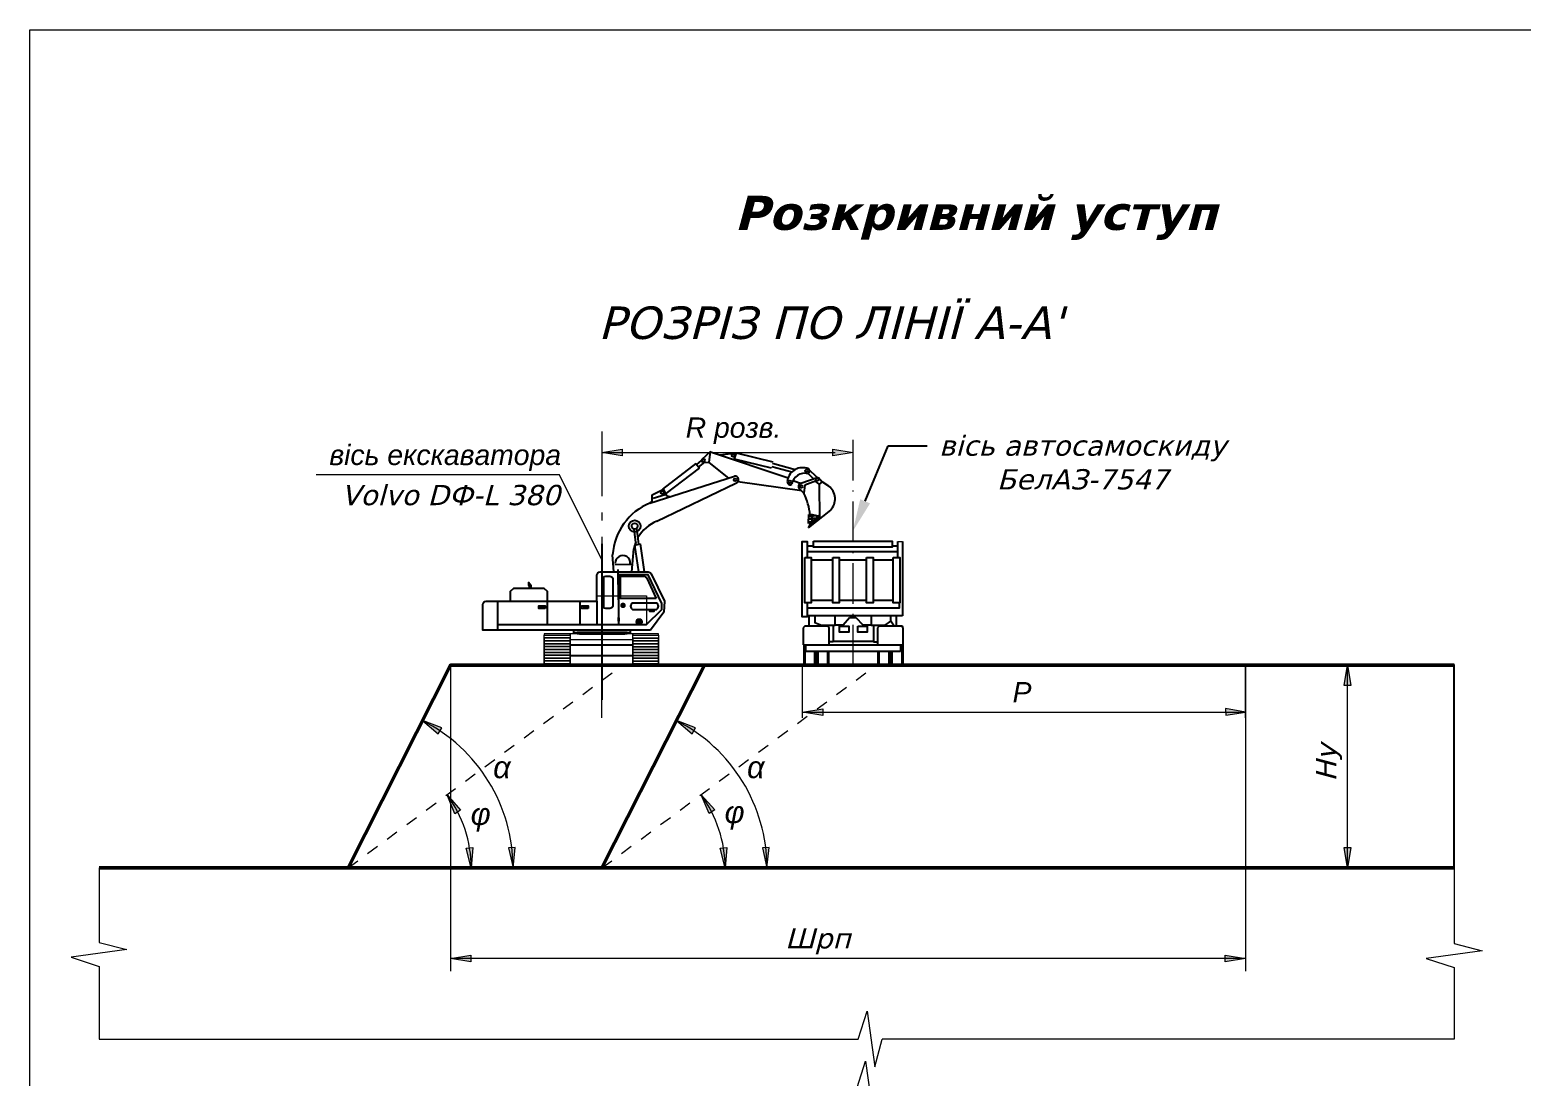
# Model space of a CAD drawing. Header units: millimetres. Extents: x -1138 to 1768, y 100 to 1081.
# Drawn here: x 1356.4 to 1540.5, y 951.6 to 1080.8 of the extents above; entities that cross this region are included whole.
import ezdxf
from ezdxf import colors
from ezdxf.entities.mleader import LeaderData, LeaderLine
from ezdxf.math import Vec2, Vec3

# ---------------------------------------------------------------- set-up
doc = ezdxf.new("R2010")
doc.units = ezdxf.units.MM
for name, pattern in [('AHIDDEN2', [3, 1.5, -1.5]), ('CENTER', [7.5, 5, -1.25, 0, -1.25]), ('DotDashedLine', [13, 8, -2, 1, -2]), ('JIS_02_2.0', [3, 2, -1])]:
    doc.linetypes.add(name, pattern=pattern)
for name, color, linetype in [('НАДЗЕМКА', 7, 'Continuous'), ('ТРАНСПОРТ', 7, 'Continuous'), ('Уступ', 7, 'Continuous')]:
    doc.layers.add(name, color=color, linetype=linetype)
doc.layers.add('По умолчанию', color=7, linetype='Continuous', lineweight=0)
doc.styles.add('Arial_204I', font='ariali.ttf')
doc.styles.add('стиль1', font='verdanai.ttf', dxfattribs={"height": 2.5})

msp = doc.modelspace()

# ---------------------------------------------------------------- hatches: boundary and pattern name
for points in [[(1419.441, 1009.719), (1419.991, 1009.719), (1419.991, 1009.415), (1419.441, 1009.415)], [(1424.765, 1009.719), (1425.315, 1009.719), (1425.315, 1009.415), (1424.765, 1009.415)]]:
    msp.add_hatch(color=256).paths.add_polyline_path(points)
h = msp.add_hatch(color=256)
edge = h.paths.add_edge_path()
edge.add_arc((1429.601, 1009.79), 0.339, 0, 360)
h = msp.add_hatch(color=256)
edge = h.paths.add_edge_path()
edge.add_arc((1431.601, 1007.759), 0.339, 0, 360)
at = {"lineweight": 20}
h = msp.add_hatch(color=256, dxfattribs=at)
h.dxf.hatch_style = 1
h.paths.add_polyline_path([(1518.591, 999.903), (1519.008, 1002.403), (1519.424, 999.903)])
h = msp.add_hatch(color=256, dxfattribs=at)
h.dxf.hatch_style = 1
h.paths.add_polyline_path([(1406.806, 993.953), (1407.227, 994.672), (1404.859, 995.575)])
h = msp.add_hatch(color=256, dxfattribs=at)
h.dxf.hatch_style = 1
h.paths.add_polyline_path([(1438.134, 993.953), (1438.554, 994.672), (1436.186, 995.575)])
h = msp.add_hatch(color=256, dxfattribs=at)
h.dxf.hatch_style = 1
h.paths.add_polyline_path([(1407.897, 986.436), (1409.559, 984.522), (1408.848, 984.087)])
h = msp.add_hatch(color=256, dxfattribs=at)
h.dxf.hatch_style = 1
h.paths.add_polyline_path([(1439.225, 986.436), (1440.924, 984.556), (1440.223, 984.106)])
h = msp.add_hatch(color=256, dxfattribs=at)
h.dxf.hatch_style = 1
h.paths.add_polyline_path([(1410.873, 977.403), (1410.252, 979.86), (1411.083, 979.929)])
h = msp.add_hatch(color=256, dxfattribs=at)
h.dxf.hatch_style = 1
h.paths.add_polyline_path([(1416.036, 977.403), (1416.298, 979.924), (1415.467, 979.873)])
h = msp.add_hatch(color=256, dxfattribs=at)
h.dxf.hatch_style = 1
h.paths.add_polyline_path([(1442.2, 977.403), (1441.58, 979.86), (1442.41, 979.929)])
h = msp.add_hatch(color=256, dxfattribs=at)
h.dxf.hatch_style = 1
h.paths.add_polyline_path([(1447.363, 977.403), (1447.626, 979.924), (1446.794, 979.873)])
h = msp.add_hatch(color=256, dxfattribs=at)
h.dxf.hatch_style = 1
h.paths.add_polyline_path([(1519.008, 977.403), (1518.591, 979.903), (1519.424, 979.903)])
at = {"layer": 'НАДЗЕМКА', "lineweight": 20}
h = msp.add_hatch(color=256, dxfattribs=at)
h.dxf.hatch_style = 1
h.paths.add_polyline_path([(1427.004, 1028.641), (1429.512, 1029.056), (1429.512, 1028.223)])
h = msp.add_hatch(color=256, dxfattribs=at)
h.dxf.hatch_style = 1
h.paths.add_polyline_path([(1455.509, 1028.223), (1455.509, 1029.056), (1458.009, 1028.639)])
h = msp.add_hatch(color=256, dxfattribs=at)
h.dxf.hatch_style = 1
h.paths.add_polyline_path([(1451.755, 996.631), (1454.263, 997.046), (1454.263, 996.213)])
h = msp.add_hatch(color=256, dxfattribs=at)
h.dxf.hatch_style = 1
h.paths.add_polyline_path([(1408.309, 966.224), (1410.817, 966.64), (1410.817, 965.806)])
h = msp.add_hatch(color=256, dxfattribs=at)
h.dxf.hatch_style = 1
h.paths.add_polyline_path([(1503.912, 965.808), (1503.912, 966.641), (1506.412, 966.224)])
at = {"layer": 'По умолчанию', "lineweight": 0}
h = msp.add_hatch(color=0, dxfattribs=at)
h.paths.add_polyline_path([(1503.956, 996.635), (1503.968, 996.262), (1506.404, 996.632)])
h.paths.add_polyline_path([(1506.404, 996.632), (1503.943, 997.071), (1503.956, 996.635)])

# ---------------------------------------------------------------- linework, layer by layer
for p, q in [((1438.698, 1027.186), (1439.296, 1027.66)), ((1440.385, 1028.776), (1439.313, 1027.791)), ((1440.244, 1027.434), (1440.385, 1028.776)), ((1440.381, 1028.715), (1449.985, 1025.54)), ((1441.599, 1028.35), (1443.566, 1028.599)), ((1443.566, 1028.599), (1443.271, 1027.759)), ((1443.316, 1027.888), (1447.894, 1026.756)), ((1443.566, 1028.599), (1448.108, 1027.48)), ((1432.926, 1022.41), (1443.363, 1025.717)), ((1434.511, 1024.143), (1438.612, 1027.307)), ((1434.945, 1023.608), (1439.023, 1026.717)), ((1438.607, 1027.314), (1439.023, 1026.717)), ((1438.935, 1026.845), (1439.695, 1027.459)), ((1439.557, 1027.465), (1440.244, 1027.434)), ((1442.677, 1025.5), (1440.244, 1027.434)), ((1447.949, 1026.942), (1450.445, 1026.264)), ((1448.067, 1027.34), (1450.848, 1026.555)), ((1453.104, 1025.404), (1452.443, 1026.045)), ((1453.569, 1025.57), (1452.506, 1026.602)), ((1433.207, 1023.414), (1434.602, 1024.122)), ((1433.789, 1020.17), (1443.529, 1024.867)), ((1435.049, 1023.278), (1434.602, 1024.122)), ((1451.65, 1023.908), (1443.776, 1025.024)), ((1450.585, 1025.202), (1451.597, 1024.847)), ((1451.929, 1023.649), (1451.395, 1024.153)), ((1451.553, 1024.852), (1453.68, 1025.61)), ((1452.054, 1024.641), (1451.929, 1023.649)), ((1453.363, 1025.124), (1452.054, 1024.641)), ((1453.805, 1024.747), (1453.363, 1025.124)), ((1453.68, 1025.61), (1454.17, 1025.035)), ((1454.17, 1025.035), (1453.805, 1024.747)), ((1453.805, 1024.747), (1453.829, 1020.452)), ((1454.98, 1024.497), (1454.17, 1025.035)), ((1432.926, 1022.41), (1433.18, 1022.629)), ((1433.18, 1022.629), (1433.207, 1023.414)), ((1433.336, 1023.022), (1434.803, 1023.478)), ((1435.362, 1023.182), (1435.049, 1023.278)), ((1455.198, 1021.542), (1452.461, 1019.361)), ((1452.469, 1019.895), (1452.547, 1020.993)), ((1453.705, 1020.589), (1452.469, 1019.895)), ((1453.705, 1020.589), (1452.508, 1020.444)), ((1453.692, 1020.836), (1452.531, 1020.768)), ((1452.547, 1020.993), (1452.923, 1021.008)), ((1452.923, 1021.008), (1453.692, 1020.836)), ((1452.939, 1019.88), (1453.547, 1020.357)), ((1453.012, 1020.2), (1453.172, 1020.062)), ((1453.547, 1020.357), (1453.757, 1020.394)), ((1453.692, 1020.836), (1453.705, 1020.589)), ((1431.231, 1017.268), (1430.969, 1019.211)), ((1431.561, 1017.334), (1431.295, 1019.305)), ((1452.772, 1020.026), (1452.461, 1019.361)), ((1452.793, 1019.626), (1452.939, 1019.88)), ((1427.004, 1017.376), (1427.004, 998.127)), ((1430.685, 1013.923), (1430.946, 1016.767)), ((1431.061, 1017.235), (1431.741, 1017.37)), ((1431.534, 1013.923), (1431.061, 1017.235)), ((1432.233, 1013.923), (1431.741, 1017.37)), ((1453.08, 1017.085), (1452.325, 1017.085)), ((1462.812, 1017.145), (1463.498, 1017.145)), ((1463.498, 1015.711), (1463.498, 1017.688)), ((1464.101, 1017.688), (1464.101, 1008.486)), ((1428.454, 1013.923), (1428.314, 1016.018)), ((1428.594, 1014.859), (1430.767, 1014.817)), ((1452.838, 1015.425), (1455.472, 1015.425)), ((1456.292, 1015.425), (1459.66, 1015.425)), ((1460.48, 1015.425), (1462.941, 1015.425)), ((1427.188, 1013.279), (1427.188, 1009.537)), ((1429.053, 1010.459), (1429, 1014.216)), ((1419.441, 1009.719), (1419.441, 1009.415)), ((1424.765, 1009.719), (1424.765, 1009.415)), ((1433.68, 1010.633), (1433.697, 1010.653)), ((1452.027, 1007.232), (1451.829, 1007.034)), ((1454.869, 1007.232), (1452.027, 1007.232)), ((1464.101, 1008.486), (1452.325, 1008.486)), ((1452.544, 1008.47), (1452.544, 1007.241)), ((1455.025, 1007.034), (1454.869, 1007.232)), ((1455.516, 1007.328), (1455.516, 1005.294)), ((1455.762, 1007.384), (1456.75, 1007.387)), ((1456.75, 1007.387), (1457.565, 1008.317)), ((1457.565, 1008.317), (1458.317, 1008.315)), ((1458.317, 1008.315), (1459.188, 1007.384)), ((1459.188, 1007.384), (1460.202, 1007.387)), ((1460.494, 1007.328), (1460.494, 1005.294)), ((1461.19, 1007.232), (1460.992, 1007.034)), ((1464.033, 1007.232), (1461.19, 1007.232)), ((1464.188, 1007.034), (1464.033, 1007.232)), ((1451.829, 1007.034), (1451.829, 1004.926)), ((1455.025, 1004.926), (1455.025, 1007.025)), ((1455.537, 1005.392), (1460.494, 1005.392)), ((1460.992, 1007.034), (1460.992, 1004.926)), ((1464.189, 1004.926), (1464.189, 1007.025)), ((1451.829, 1004.926), (1464.189, 1004.926)), ((1451.907, 1004.926), (1451.907, 1002.542)), ((1452.024, 1004.926), (1452.024, 1002.403)), ((1452.149, 1004.115), (1452.149, 1004.926)), ((1463.858, 1004.115), (1452.149, 1004.115)), ((1453.236, 1004.115), (1453.236, 1002.403)), ((1453.354, 1004.115), (1453.354, 1002.542)), ((1453.52, 1004.115), (1453.52, 1002.542)), ((1453.637, 1004.115), (1453.637, 1002.403)), ((1454.85, 1004.115), (1454.85, 1002.403)), ((1454.967, 1004.115), (1454.967, 1002.542)), ((1455.516, 1005.294), (1455.025, 1005.294)), ((1460.494, 1005.294), (1460.984, 1005.294)), ((1461.051, 1004.115), (1461.051, 1002.542)), ((1461.169, 1004.115), (1461.169, 1002.403)), ((1462.381, 1004.115), (1462.381, 1002.403)), ((1462.498, 1004.115), (1462.498, 1002.542)), ((1462.664, 1004.115), (1462.664, 1002.542)), ((1462.782, 1004.115), (1462.782, 1002.403)), ((1463.858, 1004.926), (1463.858, 1004.115)), ((1463.994, 1004.926), (1463.994, 1002.403)), ((1464.112, 1004.926), (1464.112, 1002.542)), ((1451.541, 1002.403), (1452.851, 1002.403)), ((1452.024, 1002.403), (1451.907, 1002.542)), ((1453.236, 1002.403), (1453.354, 1002.542)), ((1453.284, 1002.403), (1454.594, 1002.403)), ((1453.637, 1002.403), (1453.52, 1002.542)), ((1454.85, 1002.403), (1454.967, 1002.542)), ((1461.169, 1002.403), (1461.051, 1002.542)), ((1462.734, 1002.403), (1461.424, 1002.403)), ((1462.381, 1002.403), (1462.498, 1002.542)), ((1462.782, 1002.403), (1462.664, 1002.542)), ((1464.478, 1002.403), (1463.167, 1002.403)), ((1463.994, 1002.403), (1464.112, 1002.542))]:
    msp.add_line(p, q)
at = {"color": 1}
msp.add_line((1427.004, 1017.376), (1427.004, 998.127), dxfattribs=at)
at = {"lineweight": 20}
for points in [[(1356.412, 794.515), (1356.412, 1080.79), (1768.381, 1080.79), (1768.381, 794.515), (1356.412, 794.515)], [(1463.498, 1017.688), (1464.101, 1017.688)], [(1519.008, 977.24), (1519.008, 1002.403)], [(1532.166, 977.385), (1532.166, 1002.382)], [(1458.611, 956.298), (1459.731, 959.745), (1460.676, 952.852), (1461.575, 956.298)]]:
    msp.add_lwpolyline(points, dxfattribs=at)
at = {"linetype": 'CENTER', "lineweight": 20}
msp.add_lwpolyline([(1458.009, 1002.403), (1458.009, 1031.049)], dxfattribs=at)
for points in [[(1452.325, 1010.103), (1452.325, 1008.395), (1451.721, 1008.395), (1451.721, 1017.688), (1452.325, 1017.688), (1452.325, 1015.711)], [(1452.325, 1016.421), (1463.498, 1016.421)], [(1414.121, 1007.442), (1432.491, 1007.442), (1434.386, 1009.297), (1434.386, 1010.034), (1432.72, 1013.575), (1429.054, 1013.575), (1429.054, 1012.93)], [(1420.291, 1007.442), (1420.291, 1011.486), (1419.891, 1011.886), (1416.075, 1011.886), (1415.675, 1011.486), (1415.675, 1010.303)], [(1418.251, 1011.886), (1418.251, 1012.205), (1417.923, 1012.596), (1417.923, 1012.323), (1418.035, 1012.204), (1418.035, 1011.886)], [(1429.054, 1012.573), (1429.054, 1008.253)], [(1414.121, 1010.303), (1414.121, 1006.723)], [(1424.3, 1007.442), (1424.3, 1010.303)], [(1426.371, 1010.303), (1426.371, 1007.442)], [(1429.495, 1009.835), (1429.64, 1009.773)], [(1433.716, 1010.071), (1430.785, 1010.071)], [(1430.785, 1009.303), (1433.716, 1009.303)], [(1452.325, 1009.481), (1463.709, 1009.481), (1463.709, 1010.115)], [(1452.838, 1010.417), (1455.472, 1010.417)], [(1456.292, 1010.417), (1459.66, 1010.417)], [(1460.48, 1010.417), (1462.941, 1010.417)], [(1429.054, 1007.896), (1429.054, 1007.442)], [(1453.278, 1008.458), (1453.278, 1007.694), (1454.09, 1007.336), (1455.762, 1007.336), (1455.762, 1008.482)], [(1460.204, 1008.506), (1460.204, 1007.336), (1461.947, 1007.336), (1462.64, 1007.861), (1462.64, 1008.482)], [(1462.64, 1007.885), (1463.07, 1007.289), (1463.357, 1007.289), (1463.357, 1008.482)], [(1423.077, 1004.925), (1430.808, 1004.925)], [(1430.808, 1003.558), (1423.077, 1003.558)]]:
    msp.add_lwpolyline(points)
for points in [[(1453.097, 1017.696), (1462.812, 1017.696), (1462.812, 1016.962), (1453.097, 1016.962)], [(1452.018, 1015.711), (1452.838, 1015.711), (1452.838, 1010.103), (1452.018, 1010.103)], [(1455.472, 1015.711), (1456.292, 1015.711), (1456.292, 1010.103), (1455.472, 1010.103)], [(1459.66, 1015.711), (1460.48, 1015.711), (1460.48, 1010.103), (1459.66, 1010.103)], [(1462.941, 1015.711), (1463.761, 1015.711), (1463.761, 1010.103), (1462.941, 1010.103)], [(1429.116, 1012.93), (1428.993, 1012.93), (1428.993, 1012.573), (1429.116, 1012.573)], [(1419.991, 1009.415), (1419.207, 1009.415), (1419.207, 1009.719), (1419.991, 1009.719)], [(1425.315, 1009.415), (1424.531, 1009.415), (1424.531, 1009.719), (1425.315, 1009.719)], [(1433.446, 1009.185), (1432.864, 1009.185), (1432.864, 1009.098), (1433.446, 1009.098)], [(1429.116, 1008.253), (1428.993, 1008.253), (1428.993, 1007.896), (1429.116, 1007.896)], [(1456.31, 1007.23), (1457.464, 1007.23), (1457.464, 1006.501), (1456.31, 1006.501)], [(1458.564, 1007.23), (1459.717, 1007.23), (1459.717, 1006.501), (1458.564, 1006.501)], [(1430.526, 1006.723), (1423.481, 1006.723), (1423.481, 1006.463), (1430.526, 1006.463)], [(1430.109, 1006.463), (1423.925, 1006.463), (1423.925, 1006.332), (1430.109, 1006.332)], [(1429.83, 1006.332), (1424.24, 1006.332), (1424.24, 1006.263), (1429.83, 1006.263)]]:
    msp.add_lwpolyline(points, close=True)
msp.add_lwpolyline([(1432.992, 1006.723), (1412.302, 1006.723), (1412.302, 1009.903, -0.4142136), (1412.702, 1010.303), (1426.371, 1010.303), (1426.371, 1013.523, -0.4142136), (1426.771, 1013.923), (1432.707, 1013.923, -0.2848935), (1433.066, 1013.701), (1434.738, 1010.331), (1434.657, 1008.972), (1432.992, 1006.723)], format="xyb")
for points in [[(1427.962, 1009.419), (1427.471, 1009.419, -0.4142136), (1427.071, 1009.819), (1427.071, 1012.997, -0.4142136), (1427.471, 1013.397), (1427.962, 1013.397, -0.4142136), (1428.362, 1012.997), (1428.362, 1009.819, -0.4142136)], [(1433.706, 1010.633), (1429.29, 1010.633), (1429.29, 1013.392), (1432.168, 1013.392, -0.2916958), (1432.531, 1013.16)]]:
    msp.add_lwpolyline(points, format="xyb", close=True)
at = {"color": 4, "lineweight": 20}
msp.add_lwpolyline([(1426.371, 1010.303), (1426.371, 1010.303), (1426.371, 1010.965), (1426.371, 1010.965)], close=True, dxfattribs=at)
at = {"lineweight": 20}
for points in [[(1426.371, 1010.965), (1432.491, 1010.965), (1432.491, 1007.442), (1426.371, 1007.442)], [(1518.591, 999.903), (1519.008, 1002.403), (1519.424, 999.903)], [(1406.806, 993.953), (1407.227, 994.672), (1404.859, 995.575)], [(1438.134, 993.953), (1438.554, 994.672), (1436.186, 995.575)], [(1407.897, 986.436), (1409.559, 984.522), (1408.848, 984.087)], [(1439.225, 986.436), (1440.924, 984.556), (1440.223, 984.106)], [(1410.873, 977.403), (1410.252, 979.86), (1411.083, 979.929)], [(1416.036, 977.403), (1416.298, 979.924), (1415.467, 979.873)], [(1442.2, 977.403), (1441.58, 979.86), (1442.41, 979.929)], [(1447.363, 977.403), (1447.626, 979.924), (1446.794, 979.873)], [(1519.008, 977.403), (1518.591, 979.903), (1519.424, 979.903)]]:
    msp.add_lwpolyline(points, close=True, dxfattribs=at)
at = {"linetype": 'AHIDDEN2', "lineweight": 20}
for points in [[(1395.676, 977.403), (1429.5, 1002.403)], [(1427.004, 977.403), (1460.828, 1002.403)]]:
    msp.add_lwpolyline(points, dxfattribs=at)
at = {"lineweight": 40}
msp.add_lwpolyline([(1427.004, 977.403), (1439.637, 1002.403)], dxfattribs=at)
at = {"lineweight": 20}
for points in [[(1410.873, 977.403, 0.1604822), (1407.897, 986.436, 0.1604822)], [(1442.2, 977.403, 0.1604822), (1439.225, 986.436, 0.1604822)]]:
    msp.add_lwpolyline(points, format="xyb", dxfattribs=at)
for centre, radius in [((1439.527, 1027.697), 0.163), ((1443.204, 1028.29), 0.162), ((1452.216, 1026.373), 0.162), ((1434.464, 1023.719), 0.191), ((1443.433, 1025.29), 0.162), ((1450.195, 1025.034), 0.162), ((1451.607, 1024.464), 0.162), ((1453.563, 1025.305), 0.162), ((1431.043, 1019.567), 0.73), ((1452.914, 1020.894), 0.0397), ((1452.931, 1020.631), 0.0397), ((1452.945, 1020.316), 0.0397), ((1453.593, 1020.71), 0.0397), ((1431.043, 1019.567), 0.364), ((1431.601, 1007.759), 0.339)]:
    msp.add_circle(centre, radius)
for centre, radius, start, end in [((1439.527, 1027.697), 0.234, 156.32054, 277.39802), ((1443.433, 1025.29), 0.433, 282.74325, 99.30632), ((1451.742, 1024.889), 1.891, 73.79905, 175.78336), ((1451.971, 1024.558), 1.528, 73.554, 173.63237), ((1452.255, 1026.348), 0.357, 294.69192, 87.53841), ((1450.248, 1025.064), 0.393, 185.27201, 301.31603), ((1451.627, 1024.468), 0.391, 100.89893, 233.6208), ((1453.819, 1022.926), 1.954, 314.89865, 53.51844), ((1435.725, 1015.531), 7.427, 112.1398, 176.23275), ((1444.337, 1020.058), 8.399, 5.90468, 25.31043), ((1435.428, 1015.912), 4.563, 111.05974, 150.65566), ((1444.337, 1020.058), 8.399, 4.34161, 5.36177), ((1444.337, 1020.058), 8.399, 1.93696, 3.47965), ((1444.337, 1020.058), 8.399, 359.96421, 0.84787), ((1435.428, 1015.912), 4.563, 158.36239, 169.19691), ((1429.574, 1015.022), 0.922, 356.7794, 180.76849), ((1430.949, 1009.687), 0.418, 113.19944, 246.80056), ((1433.551, 1009.687), 0.418, 293.19944, 66.80056)]:
    msp.add_arc(centre, radius, start, end)
for centre in [(1395.676, 977.403), (1427.004, 977.403)]:
    msp.add_arc(centre, 20.36, 0, 63.19117, dxfattribs=at)
at = {"layer": 'НАДЗЕМКА', "lineweight": 20}
for points in [[(1427.004, 1028.641), (1429.512, 1029.056), (1429.512, 1028.223)], [(1455.509, 1028.223), (1455.509, 1029.056), (1458.009, 1028.639)], [(1423.077, 1006.263), (1419.886, 1006.263), (1419.886, 1006.124), (1423.077, 1006.124), (1423.077, 1006.263)], [(1423.077, 1005.77), (1419.886, 1005.77), (1419.886, 1006.124), (1423.077, 1006.124)], [(1419.886, 1005.77), (1419.886, 1002.403), (1423.077, 1002.403), (1423.077, 1005.77)], [(1423.077, 1005.415), (1419.886, 1005.415), (1419.886, 1005.77), (1423.077, 1005.77)], [(1423.077, 1005.061), (1419.886, 1005.061), (1419.886, 1005.415), (1423.077, 1005.415)], [(1423.077, 1005.593), (1430.808, 1005.593), (1430.808, 1006.263), (1423.077, 1006.263)], [(1433.999, 1006.263), (1430.808, 1006.263), (1430.808, 1006.108), (1433.999, 1006.108), (1433.999, 1006.247)], [(1433.999, 1005.754), (1430.808, 1005.754), (1430.808, 1006.108), (1433.999, 1006.108)], [(1430.808, 1005.754), (1430.808, 1002.403), (1433.999, 1002.403), (1433.999, 1005.754)], [(1433.999, 1005.4), (1430.808, 1005.4), (1430.808, 1005.754), (1433.999, 1005.754)], [(1433.999, 1005.045), (1430.808, 1005.045), (1430.808, 1005.4), (1433.999, 1005.4)], [(1423.077, 1004.707), (1419.886, 1004.707), (1419.886, 1005.061), (1423.077, 1005.061)], [(1423.077, 1004.352), (1419.886, 1004.352), (1419.886, 1004.707), (1423.077, 1004.707)], [(1423.077, 1003.998), (1419.886, 1003.998), (1419.886, 1004.352), (1423.077, 1004.352)], [(1423.077, 1003.644), (1419.886, 1003.644), (1419.886, 1003.998), (1423.077, 1003.998)], [(1423.077, 1003.29), (1419.886, 1003.29), (1419.886, 1003.644), (1423.077, 1003.644)], [(1433.999, 1004.691), (1430.808, 1004.691), (1430.808, 1005.045), (1433.999, 1005.045)], [(1433.999, 1004.337), (1430.808, 1004.337), (1430.808, 1004.691), (1433.999, 1004.691)], [(1433.999, 1003.982), (1430.808, 1003.982), (1430.808, 1004.337), (1433.999, 1004.337)], [(1433.999, 1003.628), (1430.808, 1003.628), (1430.808, 1003.982), (1433.999, 1003.982)], [(1433.999, 1003.274), (1430.808, 1003.274), (1430.808, 1003.628), (1433.999, 1003.628)], [(1423.077, 1002.935), (1419.886, 1002.935), (1419.886, 1003.29), (1423.077, 1003.29)], [(1423.077, 1002.581), (1419.886, 1002.581), (1419.886, 1002.935), (1423.077, 1002.935)], [(1433.999, 1002.919), (1430.808, 1002.919), (1430.808, 1003.274), (1433.999, 1003.274)], [(1433.999, 1002.565), (1430.808, 1002.565), (1430.808, 1002.919), (1433.999, 1002.919)], [(1451.755, 996.631), (1454.263, 997.046), (1454.263, 996.213)], [(1408.309, 966.224), (1410.817, 966.64), (1410.817, 965.806)], [(1503.912, 965.808), (1503.912, 966.641), (1506.412, 966.224)]]:
    msp.add_lwpolyline(points, close=True, dxfattribs=at)
for points in [[(1427.004, 1028.641), (1455.78, 1028.641)], [(1408.309, 1002.403), (1408.309, 964.674)], [(1506.412, 1002.403), (1506.412, 964.674)], [(1506.395, 966.224), (1408.309, 966.224)]]:
    msp.add_lwpolyline(points, dxfattribs=at)
at = {"layer": 'По умолчанию', "linetype": 'DotDashedLine', "lineweight": 15}
msp.add_lwpolyline([(1427.004, 1031.252), (1427.004, 999.577)], dxfattribs=at)
msp.add_lwpolyline([(1427.004, 1031.252), (1427.004, 999.577)], dxfattribs=at)
at = {"layer": 'По умолчанию', "color": 0, "linetype": 'Continuous', "lineweight": 15}
msp.add_lwpolyline([(1427.004, 1015.415), (1421.759, 1025.889), (1391.761, 1025.889)], dxfattribs=at)
at = {"layer": 'По умолчанию', "linetype": 'Continuous', "lineweight": 50}
for points in [[(1395.676, 977.403), (1408.309, 1002.403), (1532.166, 1002.403)], [(1364.954, 977.403), (1532.166, 977.403)]]:
    msp.add_lwpolyline(points, dxfattribs=at)
at = {"layer": 'По умолчанию', "linetype": 'Continuous', "lineweight": 15}
for points in [[(1427.004, 995.935), (1427.004, 995.935), (1427.004, 1002.403)], [(1451.755, 995.935), (1451.755, 1002.403)], [(1532.166, 1002.257), (1532.166, 1002.257), (1532.166, 968.077), (1535.612, 967.178), (1528.72, 966.232), (1532.166, 965.113), (1532.166, 956.298), (1461.575, 956.298)], [(1506.412, 995.935), (1506.412, 1002.403)], [(1451.755, 996.631), (1506.395, 996.631)], [(1364.953, 977.403), (1364.953, 977.403), (1364.953, 968.222), (1368.399, 967.324), (1361.507, 966.378), (1364.953, 965.258), (1364.953, 956.298), (1458.611, 956.298)]]:
    msp.add_lwpolyline(points, dxfattribs=at)
at = {"layer": 'По умолчанию', "color": 0, "lineweight": 0}
msp.add_lwpolyline([(1506.404, 996.632), (1503.943, 997.071), (1503.968, 996.262)], close=True, dxfattribs=at)
at = {"layer": 'ТРАНСПОРТ', "lineweight": 20}
msp.add_lwpolyline([(1364.953, 950.334), (1458.49, 950.335), (1459.526, 953.548), (1460.435, 947.122), (1461.471, 950.335), (1532.141, 950.335)], dxfattribs=at)
at = {"layer": 'Уступ'}
msp.add_lwpolyline([(1532.166, 977.385), (1532.166, 1002.495)], dxfattribs=at)

# ---------------------------------------------------------------- texts
at = {"lineweight": 20, "insert": (1409.153, 1060.318), "char_height": 3.5, "attachment_point": 1, "style": 'стиль1'}
msp.add_mtext_dynamic_manual_height_columns('\\pi34.18485;{\\fVerdana|b1|i1|c204|p34;\\H1.2x;Розкривний уступ }', width=286.76209, gutter_width=12.5, heights=[0], dxfattribs=at)
at = {"layer": 'НАДЗЕМКА', "color": 2, "insert": (1394.855, 1024.654), "char_height": 2.5, "attachment_point": 1, "style": 'стиль1'}
msp.add_mtext_dynamic_manual_height_columns('{\\C256;Volvo DФ-L 380}', width=27.66447, gutter_width=12.5, heights=[0], dxfattribs=at)
at = {"layer": 'По умолчанию', "color": 0, "linetype": 'Continuous', "lineweight": 15, "style": 'Arial_204I'}
for s, p in [('R розв.', (1437.339, 1030.47)), (' вісь екскаватора', (1392.402, 1027.103)), (' P', (1476.702, 997.836))]:
    msp.add_text(s, height=2.5, dxfattribs=at).set_placement(p)
at = {"layer": 'ТРАНСПОРТ', "insert": (1426.54, 1046.664), "char_height": 4, "attachment_point": 1, "style": 'стиль1'}
msp.add_mtext_dynamic_manual_height_columns("РОЗРІЗ ПО ЛІНІЇ А-А'", width=65.14754, gutter_width=12.5, heights=[7.444], dxfattribs=at)
at = {"layer": 'ТРАНСПОРТ', "linetype": 'JIS_02_2.0', "char_height": 2.5, "attachment_point": 1, "style": 'Arial_204I'}
for s, insert in [('{\\H1.0833x;α}', (1413.586, 991.182)), ('{\\H1.0833x;α}', (1444.913, 991.182)), ('{\\H1.0833x;φ}', (1410.803, 985.408)), ('{\\H1.0833x;φ}', (1442.135, 985.643))]:
    msp.add_mtext_dynamic_manual_height_columns(s, width=2.78971, gutter_width=12.5, heights=[0], dxfattribs=dict(at, insert=insert))
at = {"layer": 'Уступ', "insert": (1515.12, 988.054), "char_height": 2.5, "attachment_point": 1, "rotation": 90, "style": 'стиль1'}
msp.add_mtext_dynamic_manual_height_columns('Hу', width=3.90378, gutter_width=12.5, heights=[0], dxfattribs=at)
at = {"layer": 'Уступ', "insert": (1449.593, 969.97), "char_height": 2.5, "attachment_point": 1, "style": 'стиль1'}
msp.add_mtext_dynamic_manual_height_columns('Шрп', width=3.90378, gutter_width=12.5, heights=[0], dxfattribs=at)

# ---------------------------------------------------------------- leaders
at = {"layer": 'ТРАНСПОРТ'}
ml = msp.add_multileader_mtext('Standard', dxfattribs=at)
ml.set_content('вісь автосамоскиду БелАЗ-7547', color=256, style='стиль1')
ml.set_leader_properties()
ml.build(insert=Vec2(0, 0))
ml.multileader.update_dxf_attribs({"text_right_attachment_type": 6, "dogleg_length": 0.36})
ctx = ml.context
ctx.base_point, ctx.char_height, ctx.plane_origin = Vec3(1467.125, 1029.485), 2.5, Vec3(1408.572, 1020.874)
ctx.right_attachment, ctx.text_align_type = 6, 1
notes = []
notes.append((ctx, [(0, (1, 1, 0), (1462.305, 1029.485), (1, 0), 4.821, [(0, [(1457.95, 1018.931)], 0, [])])]))
ctx.mtext.insert, ctx.mtext.width, ctx.mtext.alignment, ctx.mtext.flow_direction = Vec3(1486.318, 1030.761), 36.43167, 2, 5
for ctx, leaders in notes:
    for number, flags, end, landing, length, lines in leaders:
        leader = LeaderData()
        leader.index, (leader.has_last_leader_line, leader.has_dogleg_vector, leader.attachment_direction) = number, flags
        leader.last_leader_point, leader.dogleg_vector, leader.dogleg_length = Vec3(end), Vec3(landing), length
        for number, points, colour, breaks in lines:
            line = LeaderLine()
            line.index, line.vertices, line.color, line.breaks = number, Vec3.list(points), colors.encode_raw_color(colour), breaks
            leader.lines.append(line)
        ctx.leaders.append(leader)

doc.saveas('drawing.dxf')
